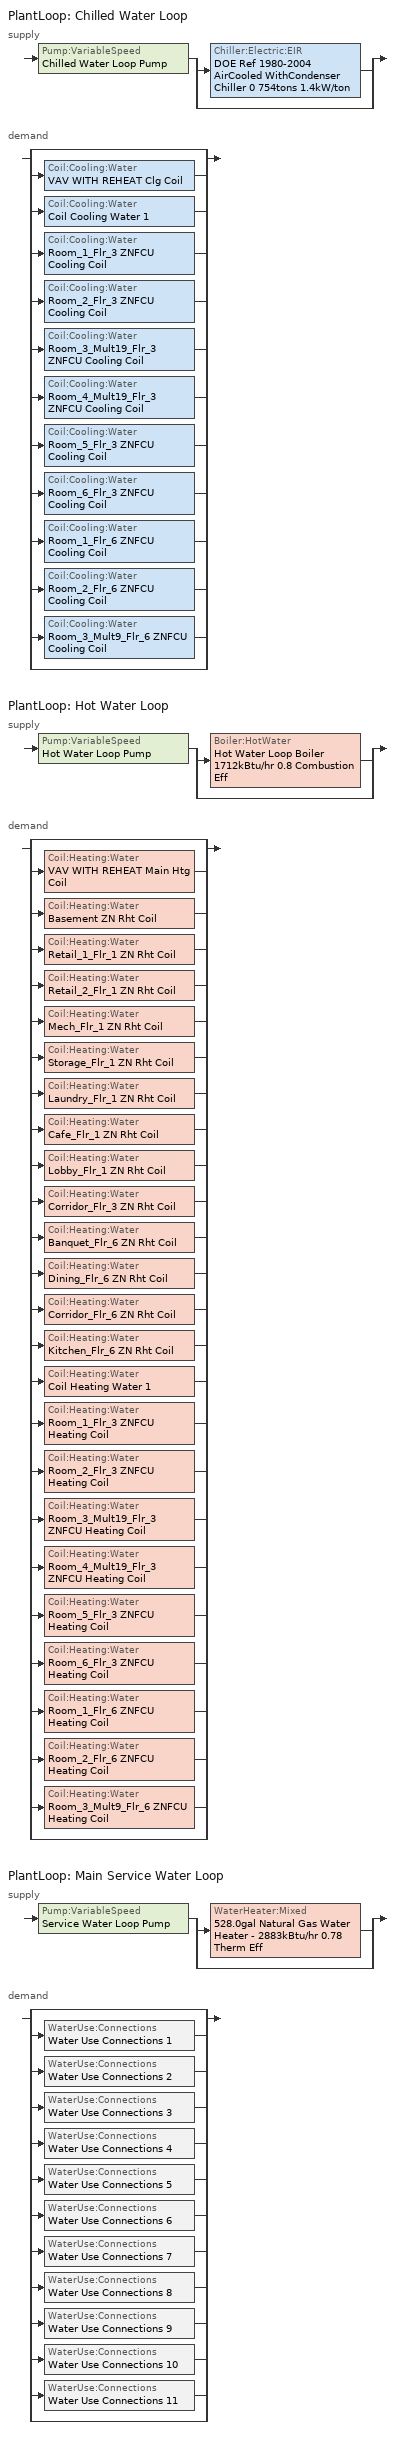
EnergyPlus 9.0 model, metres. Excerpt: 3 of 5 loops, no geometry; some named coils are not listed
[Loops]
PlantLoop 'Chilled Water Loop'
 supply: Pump:VariableSpeed 'Chilled Water Loop Pump' > split
  | Chiller:Electric:EIR 'DOE Ref 1980-2004 AirCooled WithCondenser  Chiller 0 754tons 1.4kW/ton'
  | bypass
 demand: split
  | bypass
  | Coil:Cooling:Water 'VAV WITH REHEAT Clg Coil'
  | Coil:Cooling:Water 'Coil Cooling Water 1'
  | Coil:Cooling:Water 'Room_1_Flr_3 ZNFCU Cooling Coil'
  | Coil:Cooling:Water 'Room_2_Flr_3 ZNFCU Cooling Coil'
  | Coil:Cooling:Water 'Room_3_Mult19_Flr_3 ZNFCU Cooling Coil'
  | Coil:Cooling:Water 'Room_4_Mult19_Flr_3 ZNFCU Cooling Coil'
  | Coil:Cooling:Water 'Room_5_Flr_3 ZNFCU Cooling Coil'
  | Coil:Cooling:Water 'Room_6_Flr_3 ZNFCU Cooling Coil'
  | Coil:Cooling:Water 'Room_1_Flr_6 ZNFCU Cooling Coil'
  | Coil:Cooling:Water 'Room_2_Flr_6 ZNFCU Cooling Coil'
  | Coil:Cooling:Water 'Room_3_Mult9_Flr_6 ZNFCU Cooling Coil'
  | bypass
PlantLoop 'Hot Water Loop'
 supply: Pump:VariableSpeed 'Hot Water Loop Pump' > split
  | Boiler:HotWater 'Hot Water Loop Boiler 1712kBtu/hr 0.8 Combustion Eff'
  | bypass
 demand: split
  | bypass
  | Coil:Heating:Water 'VAV WITH REHEAT Main Htg Coil'
  | Coil:Heating:Water 'Basement ZN Rht Coil'
  | Coil:Heating:Water 'Retail_1_Flr_1 ZN Rht Coil'
  | Coil:Heating:Water 'Retail_2_Flr_1 ZN Rht Coil'
  | Coil:Heating:Water 'Mech_Flr_1 ZN Rht Coil'
  | Coil:Heating:Water 'Storage_Flr_1 ZN Rht Coil'
  | Coil:Heating:Water 'Laundry_Flr_1 ZN Rht Coil'
  | Coil:Heating:Water 'Cafe_Flr_1 ZN Rht Coil'
  | Coil:Heating:Water 'Lobby_Flr_1 ZN Rht Coil'
  | Coil:Heating:Water 'Corridor_Flr_3 ZN Rht Coil'
  | Coil:Heating:Water 'Banquet_Flr_6 ZN Rht Coil'
  | Coil:Heating:Water 'Dining_Flr_6 ZN Rht Coil'
  | Coil:Heating:Water 'Corridor_Flr_6 ZN Rht Coil'
  | Coil:Heating:Water 'Kitchen_Flr_6 ZN Rht Coil'
  | Coil:Heating:Water 'Coil Heating Water 1'
  | Coil:Heating:Water 'Room_1_Flr_3 ZNFCU Heating Coil'
  | Coil:Heating:Water 'Room_2_Flr_3 ZNFCU Heating Coil'
  | Coil:Heating:Water 'Room_3_Mult19_Flr_3 ZNFCU Heating Coil'
  | Coil:Heating:Water 'Room_4_Mult19_Flr_3 ZNFCU Heating Coil'
  | Coil:Heating:Water 'Room_5_Flr_3 ZNFCU Heating Coil'
  | Coil:Heating:Water 'Room_6_Flr_3 ZNFCU Heating Coil'
  | Coil:Heating:Water 'Room_1_Flr_6 ZNFCU Heating Coil'
  | Coil:Heating:Water 'Room_2_Flr_6 ZNFCU Heating Coil'
  | Coil:Heating:Water 'Room_3_Mult9_Flr_6 ZNFCU Heating Coil'
  | bypass
PlantLoop 'Main Service Water Loop'
 supply: Pump:VariableSpeed 'Service Water Loop Pump' > split
  | WaterHeater:Mixed '528.0gal Natural Gas Water Heater - 2883kBtu/hr 0.78 Therm Eff'
  | bypass
 demand: split
  | bypass
  | WaterUse:Connections 'Water Use Connections 1'
  | WaterUse:Connections 'Water Use Connections 2'
  | WaterUse:Connections 'Water Use Connections 3'
  | WaterUse:Connections 'Water Use Connections 4'
  | WaterUse:Connections 'Water Use Connections 5'
  | WaterUse:Connections 'Water Use Connections 6'
  | WaterUse:Connections 'Water Use Connections 7'
  | WaterUse:Connections 'Water Use Connections 8'
  | WaterUse:Connections 'Water Use Connections 9'
  | WaterUse:Connections 'Water Use Connections 10'
  | WaterUse:Connections 'Water Use Connections 11'
  | bypass
[Coil:Heating:Water] Availability Schedule=Always On Discrete; U-Factor Times Area Value {W/K}=Autosize; Maximum Water Flow Rate {m3/s}=Autosize; Performance Input Method=UFactorTimesAreaAndDesignWaterFlowRate; Rated Capacity {W}=Autosize; Rated Ratio for Air and Water Convection=0.5
Name | Rated Inlet Water Temperature {C} | Rated Inlet Air Temperature {C} | Rated Outlet Water Temperature {C} | Rated Outlet Air Temperature {C}
Banquet_Flr_6 ZN Rht Coil; Basement ZN Rht Coil; Cafe_Flr_1 ZN Rht Coil; Corridor_Flr_3 ZN Rht Coil; Corridor_Flr_6 ZN Rht Coil; Dining_Flr_6 ZN Rht Coil; Kitchen_Flr_6 ZN Rht Coil; Laundry_Flr_1 ZN Rht Coil; Lobby_Flr_1 ZN Rht Coil; Mech_Flr_1 ZN Rht Coil; Retail_1_Flr_1 ZN Rht Coil; Retail_2_Flr_1 ZN Rht Coil; Storage_Flr_1 ZN Rht Coil | 82.2222 | 16.6667 | 71.1111 | 40
Room_1_Flr_3 ZNFCU Heating Coil; Room_1_Flr_6 ZNFCU Heating Coil; Room_2_Flr_3 ZNFCU Heating Coil; Room_2_Flr_6 ZNFCU Heating Coil; Room_3_Mult19_Flr_3 ZNFCU Heating Coil; Room_3_Mult9_Flr_6 ZNFCU Heating Coil; Room_4_Mult19_Flr_3 ZNFCU Heating Coil; Room_5_Flr_3 ZNFCU Heating Coil; Room_6_Flr_3 ZNFCU Heating Coil | 82.2 | 16.6 | 71.1 | 32.2
[Fan:OnOff] Availability Schedule=Always On Discrete; Fan Total Efficiency=0.1595; Pressure Rise {Pa}=270.9; Maximum Flow Rate {m3/s}=Autosize; Motor Efficiency=0.29; Motor In Airstream Fraction=1
Name | Fan Power Ratio Function of Speed Ratio Curve | Fan Efficiency Ratio Function of Speed Ratio Curve
Room_1_Flr_3 ZN Fan Coil fan | Fan On Off Power Curve | Fan On Off Efficiency Curve
Room_1_Flr_6 ZN Fan Coil fan | Fan On Off Power Curve 6 | Fan On Off Efficiency Curve 6
Room_2_Flr_3 ZN Fan Coil fan | Fan On Off Power Curve 1 | Fan On Off Efficiency Curve 1
Room_2_Flr_6 ZN Fan Coil fan | Fan On Off Power Curve 7 | Fan On Off Efficiency Curve 7
Room_3_Mult19_Flr_3 ZN Fan Coil fan | Fan On Off Power Curve 2 | Fan On Off Efficiency Curve 2
Room_3_Mult9_Flr_6 ZN Fan Coil fan | Fan On Off Power Curve 8 | Fan On Off Efficiency Curve 8
Room_4_Mult19_Flr_3 ZN Fan Coil fan | Fan On Off Power Curve 3 | Fan On Off Efficiency Curve 3
Room_5_Flr_3 ZN Fan Coil fan | Fan On Off Power Curve 4 | Fan On Off Efficiency Curve 4
Room_6_Flr_3 ZN Fan Coil fan | Fan On Off Power Curve 5 | Fan On Off Efficiency Curve 5
[Coil:Cooling:Water] Availability Schedule=Always On Discrete; Design Water Flow Rate {m3/s}=Autosize; Design Air Flow Rate {m3/s}=Autosize; Design Inlet Water Temperature {C}=Autosize; Design Inlet Air Temperature {C}=Autosize; Design Outlet Air Temperature {C}=Autosize; Design Inlet Air Humidity Ratio {kgWater/kgDryAir}=Autosize; Design Outlet Air Humidity Ratio {kgWater/kgDryAir}=Autosize; Type of Analysis=SimpleAnalysis; Heat Exchanger Configuration=CrossFlow
Room_1_Flr_3 ZNFCU Cooling Coil; Room_1_Flr_6 ZNFCU Cooling Coil; Room_2_Flr_3 ZNFCU Cooling Coil; Room_2_Flr_6 ZNFCU Cooling Coil; Room_3_Mult19_Flr_3 ZNFCU Cooling Coil; Room_3_Mult9_Flr_6 ZNFCU Cooling Coil; Room_4_Mult19_Flr_3 ZNFCU Cooling Coil; Room_5_Flr_3 ZNFCU Cooling Coil; Room_6_Flr_3 ZNFCU Cooling Coil
[ZoneHVAC:FourPipeFanCoil] Availability Schedule=Always On Discrete; Capacity Control Method=CyclingFan; Maximum Supply Air Flow Rate {m3/s}=Autosize; Maximum Outdoor Air Flow Rate {m3/s}=0; Maximum Cold Water Flow Rate {m3/s}=Autosize; Maximum Hot Water Flow Rate {m3/s}=Autosize; Minimum Supply Air Temperature in Cooling Mode {C}=Autosize; Maximum Supply Air Temperature in Heating Mode {C}=Autosize
Name | Supply Air Fan | Cooling Coil | Heating Coil
Room_1_Flr_3 ZNFCU | Room_1_Flr_3 ZN Fan Coil fan | Room_1_Flr_3 ZNFCU Cooling Coil | Room_1_Flr_3 ZNFCU Heating Coil
Room_1_Flr_6 ZNFCU | Room_1_Flr_6 ZN Fan Coil fan | Room_1_Flr_6 ZNFCU Cooling Coil | Room_1_Flr_6 ZNFCU Heating Coil
Room_2_Flr_3 ZNFCU | Room_2_Flr_3 ZN Fan Coil fan | Room_2_Flr_3 ZNFCU Cooling Coil | Room_2_Flr_3 ZNFCU Heating Coil
Room_2_Flr_6 ZNFCU | Room_2_Flr_6 ZN Fan Coil fan | Room_2_Flr_6 ZNFCU Cooling Coil | Room_2_Flr_6 ZNFCU Heating Coil
Room_3_Mult19_Flr_3 ZNFCU | Room_3_Mult19_Flr_3 ZN Fan Coil fan | Room_3_Mult19_Flr_3 ZNFCU Cooling Coil | Room_3_Mult19_Flr_3 ZNFCU Heating Coil
Room_3_Mult9_Flr_6 ZNFCU | Room_3_Mult9_Flr_6 ZN Fan Coil fan | Room_3_Mult9_Flr_6 ZNFCU Cooling Coil | Room_3_Mult9_Flr_6 ZNFCU Heating Coil
Room_4_Mult19_Flr_3 ZNFCU | Room_4_Mult19_Flr_3 ZN Fan Coil fan | Room_4_Mult19_Flr_3 ZNFCU Cooling Coil | Room_4_Mult19_Flr_3 ZNFCU Heating Coil
Room_5_Flr_3 ZNFCU | Room_5_Flr_3 ZN Fan Coil fan | Room_5_Flr_3 ZNFCU Cooling Coil | Room_5_Flr_3 ZNFCU Heating Coil
Room_6_Flr_3 ZNFCU | Room_6_Flr_3 ZN Fan Coil fan | Room_6_Flr_3 ZNFCU Cooling Coil | Room_6_Flr_3 ZNFCU Heating Coil
[SetpointManager:Scheduled] Control Variable=Temperature
Name | Schedule
Chilled water loop setpoint manager | Chilled Water Loop Temp - 44F
Hot water loop setpoint manager | Hot Water Loop Temp - 140F
Service hot water setpoint manager | Service Water Loop Temp - 140F
[PlantLoop] Fluid Type=Water; Maximum Loop Flow Rate {m3/s}=Autosize; Minimum Loop Flow Rate {m3/s}=0; Plant Loop Volume {m3}=Autocalculate; Load Distribution Scheme=Optimal; Plant Loop Demand Calculation Scheme=SingleSetpoint
Name | Plant Equipment Operation Scheme | Maximum Loop Temperature {C} | Minimum Loop Temperature {C}
Chilled Water Loop | Chilled Water Loop Operation Schemes | 98 | 1
Hot Water Loop | Hot Water Loop Operation Schemes | 100 | 10
Main Service Water Loop | Main Service Water Loop Operation Schemes | 60 | 10
[Sizing:Plant] Sizing Option=NonCoincident; Zone Timesteps in Averaging Window=1; Coincident Sizing Factor Mode=None
Name | Loop Type | Design Loop Exit Temperature {C} | Loop Design Temperature Difference {deltaC}
Chilled Water Loop | Cooling | 6.66667 | 5.61111
Hot Water Loop | Heating | 60 | 11.1111
Main Service Water Loop | Heating | 60 | 5
[Pump:VariableSpeed] Design Maximum Flow Rate {m3/s}=Autosize; Design Power Consumption {W}=Autosize; Fraction of Motor Inefficiencies to Fluid Stream=0; Coefficient 1 of the Part Load Performance Curve=0; Coefficient 2 of the Part Load Performance Curve=1; Coefficient 3 of the Part Load Performance Curve=0; Coefficient 4 of the Part Load Performance Curve=0; Design Minimum Flow Rate {m3/s}=0; Pump Control Type=Intermittent; Skin Loss Radiative Fraction=0.5; Design Power Sizing Method=PowerPerFlowPerPressure; Design Electric Power per Unit Flow Rate {W/(m3/s)}=348701.1; Design Shaft Power per Unit Flow Rate per Unit Head=1.28205; Design Minimum Flow Rate Fraction=0
Name | Design Pump Head {Pa} | Motor Efficiency
Chilled Water Loop Pump | 179344 | 0.93
Hot Water Loop Pump | 179344 | 0.875
Service Water Loop Pump | 179352 | 0.84
[Chiller:Electric:EIR]
DOE Ref 1980-2004 AirCooled WithCondenser  Chiller 0 754tons 1.4kW/ton: Reference Capacity {W}=Autosize; Reference COP {W/W}=2.49964; Reference Leaving Chilled Water Temperature {C}=6.66667; Reference Entering Condenser Fluid Temperature {C}=35; Reference Chilled Water Flow Rate {m3/s}=Autosize; Reference Condenser Fluid Flow Rate {m3/s}=Autosize; Cooling Capacity Function of Temperature Curve=ChlrAirRecipQRatio_fTchwsToadbSI; Electric Input to Cooling Output Ratio Function of Temperature Curve=ChlrAirRecipEIRRatio_fTchwsToadbSI; Electric Input to Cooling Output Ratio Function of Part Load Ratio Curve=ChlrAirRecipEIRRatio_fQRatio; Minimum Part Load Ratio=0.15; Maximum Part Load Ratio=1; Optimum Part Load Ratio=1; Minimum Unloading Ratio=0.25; Condenser Type=AirCooled; Condenser Fan Power Ratio {W/W}=0; Fraction of Compressor Electric Consumption Rejected by Condenser=1; Leaving Chilled Water Lower Temperature Limit {C}=2.22222; Chiller Flow Mode=ConstantFlow; Sizing Factor=1
[PlantEquipmentOperationSchemes] Control Scheme Schedule Name 1=Always On Discrete
Name | Control Scheme Object Type 1 | Control Scheme Name 1
Chilled Water Loop Operation Schemes | PlantEquipmentOperation:CoolingLoad | Chilled Water Loop Cooling Operation Scheme
Hot Water Loop Operation Schemes | PlantEquipmentOperation:HeatingLoad | Hot Water Loop Heating Operation Scheme
Main Service Water Loop Operation Schemes | PlantEquipmentOperation:HeatingLoad | Main Service Water Loop Heating Operation Scheme
[PlantEquipmentOperation:CoolingLoad]
Chilled Water Loop Cooling Operation Scheme: Load Range Lower Limit 1 {W}=0; Load Range Upper Limit 1 {W}=1000000000; Range Equipment List Name 1=Chilled Water Loop Cooling Equipment List
[PlantEquipmentList]
Chilled Water Loop Cooling Equipment List: Chiller:Electric:EIR, DOE Ref 1980-2004 AirCooled WithCondenser  Chiller 0 754tons 1.4kW/ton
Hot Water Loop Heating Equipment List: Boiler:HotWater, Hot Water Loop Boiler 1712kBtu/hr 0.8 Combustion Eff
Main Service Water Loop Heating Equipment List: WaterHeater:Mixed, 528.0gal Natural Gas Water Heater - 2883kBtu/hr 0.78 Therm Eff
[Boiler:HotWater]
Hot Water Loop Boiler 1712kBtu/hr 0.8 Combustion Eff: Fuel Type=NaturalGas; Nominal Capacity {W}=Autosize; Nominal Thermal Efficiency=0.793; Efficiency Curve Temperature Evaluation Variable=LeavingBoiler; Normalized Boiler Efficiency Curve=Boiler Constant Efficiency Curve; Design Water Flow Rate {m3/s}=Autosize; Minimum Part Load Ratio=0; Maximum Part Load Ratio=1.2; Optimum Part Load Ratio=1; Water Outlet Upper Temperature Limit {C}=95; Boiler Flow Mode=LeavingSetpointModulated; Parasitic Electric Load {W}=0; Sizing Factor=1.2
[PlantEquipmentOperation:HeatingLoad] Load Range Lower Limit 1 {W}=0; Load Range Upper Limit 1 {W}=1000000000
Name | Range Equipment List Name 1
Hot Water Loop Heating Operation Scheme | Hot Water Loop Heating Equipment List
Main Service Water Loop Heating Operation Scheme | Main Service Water Loop Heating Equipment List
[WaterHeater:Mixed]
528.0gal Natural Gas Water Heater - 2883kBtu/hr 0.78 Therm Eff: Tank Volume {m3}=1.9987; Setpoint Temperature Schedule=Service Water Loop Temp - 140F; Deadband Temperature Difference {deltaC}=2; Maximum Temperature Limit {C}=82.2222; Heater Control Type=Cycle; Heater Maximum Capacity {W}=844924; Heater Ignition Minimum Flow Rate {m3/s}=0; Heater Ignition Delay {s}=0; Heater Fuel Type=NaturalGas; Heater Thermal Efficiency=0.819219; Off Cycle Parasitic Fuel Consumption Rate {W}=2301; Off Cycle Parasitic Fuel Type=NaturalGas; Off Cycle Parasitic Heat Fraction to Tank=0.8; On Cycle Parasitic Fuel Consumption Rate {W}=2301; On Cycle Parasitic Fuel Type=NaturalGas; On Cycle Parasitic Heat Fraction to Tank=0; Ambient Temperature Indicator=Schedule; Ambient Temperature Schedule=Water Heater Ambient Temp Schedule - 70F; Off Cycle Loss Coefficient to Ambient Temperature {W/K}=5.99799; Off Cycle Loss Fraction to Zone=1; On Cycle Loss Coefficient to Ambient Temperature {W/K}=5.99799; On Cycle Loss Fraction to Zone=1; Use Side Effectiveness=1; Source Side Effectiveness=1; Use Side Design Flow Rate {m3/s}=Autosize; Source Side Design Flow Rate {m3/s}=Autosize; Indirect Water Heating Recovery Time {hr}=1.5; Source Side Flow Control Mode=IndirectHeatPrimarySetpoint
[WaterUse:Connections]
Name | Water Use Equipment Name 1
Water Use Connections 1 | Room_1_flr_3 Service Water Use 0.08gal/min
Water Use Connections 2 | Room_2_flr_3 Service Water Use 0.08gal/min
Water Use Connections 3 | Room_5_flr_3 Service Water Use 0.08gal/min
Water Use Connections 4 | Room_6_flr_3 Service Water Use 0.08gal/min
Water Use Connections 5 | Room_3_mult19_flr_3 Service Water Use 30.07gal/min
Water Use Connections 6 | Room_4_mult19_flr_3 Service Water Use 30.08gal/min
Water Use Connections 7 | Room_1_flr_6 Service Water Use 0.02gal/min
Water Use Connections 8 | Room_2_flr_6 Service Water Use 0.02gal/min
Water Use Connections 9 | Room_3_mult9_flr_6 Service Water Use 1.69gal/min
Water Use Connections 10 | Kitchen_flr_6 Service Water Use 2.22gal/min
Water Use Connections 11 | Laundry_flr_1 Service Water Use 2.61gal/min
[WaterUse:Equipment]
Name | Peak Flow Rate {m3/s} | Flow Rate Fraction Schedule | Target Temperature Schedule | Sensible Fraction Schedule | Latent Fraction Schedule
Room_1_flr_3 Service Water Use 0.08gal/min | 5.25789e-06 | HotelLarge GuestRoom_SWH_Sch | Schedule Ruleset 5 | Schedule Ruleset 3 | Schedule Ruleset 4
Room_2_flr_3 Service Water Use 0.08gal/min | 5.25727e-06 | HotelLarge GuestRoom_SWH_Sch | Schedule Ruleset 8 | Schedule Ruleset 6 | Schedule Ruleset 7
Room_5_flr_3 Service Water Use 0.08gal/min | 5.25789e-06 | HotelLarge GuestRoom_SWH_Sch | Schedule Ruleset 11 | Schedule Ruleset 9 | Schedule Ruleset 10
Room_6_flr_3 Service Water Use 0.08gal/min | 5.25727e-06 | HotelLarge GuestRoom_SWH_Sch | Schedule Ruleset 14 | Schedule Ruleset 12 | Schedule Ruleset 13
Room_3_mult19_flr_3 Service Water Use 30.07gal/min | 0.00189721 | HotelLarge GuestRoom_SWH_Sch | Schedule Ruleset 17 | Schedule Ruleset 15 | Schedule Ruleset 16
Room_4_mult19_flr_3 Service Water Use 30.08gal/min | 0.00189772 | HotelLarge GuestRoom_SWH_Sch | Schedule Ruleset 20 | Schedule Ruleset 18 | Schedule Ruleset 19
Room_1_flr_6 Service Water Use 0.02gal/min | 1.31447e-06 | HotelLarge GuestRoom_SWH_Sch | Schedule Ruleset 23 | Schedule Ruleset 21 | Schedule Ruleset 22
Room_2_flr_6 Service Water Use 0.02gal/min | 1.31432e-06 | HotelLarge GuestRoom_SWH_Sch | Schedule Ruleset 26 | Schedule Ruleset 24 | Schedule Ruleset 25
Room_3_mult9_flr_6 Service Water Use 1.69gal/min | 0.000106454 | HotelLarge GuestRoom_SWH_Sch | Schedule Ruleset 29 | Schedule Ruleset 27 | Schedule Ruleset 28
Kitchen_flr_6 Service Water Use 2.22gal/min | 0.000139845 | HotelLarge BLDG_SWH_SCH | Schedule Ruleset 32 | Schedule Ruleset 30 | Schedule Ruleset 31
Laundry_flr_1 Service Water Use 2.61gal/min | 0.000164667 | HotelLarge LaundryRoom_SWH_Sch_Pre2004 | Schedule Ruleset 35 | Schedule Ruleset 33 | Schedule Ruleset 34
[Schedule:Day:Interval]
Chilled Water Loop Temp - 44F Default: No, 24:00, 6.66667
Hot Water Loop Temp - 140F Default; Schedule Day 97; Service Water Loop Temp - 140F Default: No, 24:00, 60
HotelLarge BLDG_SWH_SCH Default: No, 01:00, 0.25, 05:00, 0.2, 06:00, 0.3, 09:00, 0.5, 10:00, 0.55, 12:00, 0.5, 14:00, 0.4, 17:00, 0.3, 18:00, 0.4, 20:00, 0.5, 21:00, 0.4, 22:00, 0.5, 23:00, 0.4, 24:00, 0.2
HotelLarge BLDG_SWH_SCH SmrDsn|Wkdy Day; HotelLarge BLDG_SWH_SCH Summer Design Day: No, 01:00, 0.2, 04:00, 0.15, 05:00, 0.2, 06:00, 0.25, 07:00, 0.5, 08:00, 0.6, 09:00, 0.55, 10:00, 0.45, 11:00, 0.4, 12:00, 0.45, 13:00, 0.4, 14:00, 0.35, 17:00, 0.3, 18:00, 0.4, 19:00, 0.55, 20:00, 0.6, 21:00, 0.5, 22:00, 0.55, 23:00, 0.45, 24:00, 0.25
HotelLarge BLDG_SWH_SCH Winter Design Day; HotelLarge BLDG_SWH_SCH WntrDsn|Sat Day: No, 01:00, 0.2, 04:00, 0.15, 05:00, 0.2, 06:00, 0.25, 07:00, 0.4, 10:00, 0.5, 11:00, 0.45, 13:00, 0.5, 14:00, 0.45, 16:00, 0.4, 17:00, 0.35, 18:00, 0.4, 20:00, 0.55, 21:00, 0.5, 22:00, 0.55, 23:00, 0.4, 24:00, 0.3
HotelLarge GuestRoom_SWH_Sch Default; HotelLarge GuestRoom_SWH_Sch Summer Design Day; HotelLarge GuestRoom_SWH_Sch Winter Design Day: No, 01:00, 0.2, 04:00, 0.15, 05:00, 0.2, 06:00, 0.25, 07:00, 0.35, 08:00, 0.6, 09:00, 0.8, 10:00, 0.55, 11:00, 0.4, 12:00, 0.3, 17:00, 0.2, 18:00, 0.25, 19:00, 0.3, 22:00, 0.4, 23:00, 0.6, 24:00, 0.35
HotelLarge GuestRoom_SWH_Sch Wkdy Day: No, 01:00, 0.2, 04:00, 0.15, 05:00, 0.2, 06:00, 0.35, 07:00, 0.6, 08:00, 0.8, 09:00, 0.55, 10:00, 0.4, 11:00, 0.3, 17:00, 0.2, 18:00, 0.3, 19:00, 0.55, 21:00, 0.4, 22:00, 0.6, 23:00, 0.45, 24:00, 0.25
HotelLarge LaundryRoom_SWH_Sch_Pre2004 Default; HotelLarge LaundryRoom_SWH_Sch_Pre2004 Summer Design Day; HotelLarge LaundryRoom_SWH_Sch_Pre2004 Winter Design Day: No, 08:00, 0, 16:00, 1, 24:00, 0
Schedule Day 61; Schedule Day 66; Schedule Day 69; Schedule Day 72; Schedule Day 75; Schedule Day 78; Schedule Day 81; Schedule Day 84; Schedule Day 87; Schedule Day 90; Schedule Day 95: No, 24:00, 0.2
Schedule Day 62; Schedule Day 67; Schedule Day 70; Schedule Day 73; Schedule Day 76; Schedule Day 79; Schedule Day 82; Schedule Day 85; Schedule Day 88; Schedule Day 91; Schedule Day 96: No, 24:00, 0.05
Schedule Day 63; Schedule Day 68; Schedule Day 71; Schedule Day 74; Schedule Day 77; Schedule Day 80; Schedule Day 83; Schedule Day 86; Schedule Day 89: No, 24:00, 43.3
Schedule Day 92: No, 24:00, 49
Water Heater Ambient Temp Schedule - 70F Default: No, 24:00, 21.1111
[Schedule:Week:Daily]
Chilled Water Loop Temp - 44F Week Rule - Jan1-Dec31: Chilled Water Loop Temp - 44F Default, Chilled Water Loop Temp - 44F Default, Chilled Water Loop Temp - 44F Default, Chilled Water Loop Temp - 44F Default, Chilled Water Loop Temp - 44F Default, Chilled Water Loop Temp - 44F Default, Chilled Water Loop Temp - 44F Default, Chilled Water Loop Temp - 44F Default, Chilled Water Loop Temp - 44F Default, Chilled Water Loop Temp - 44F Default, Chilled Water Loop Temp - 44F Default, Chilled Water Loop Temp - 44F Default
Hot Water Loop Temp - 140F Week Rule - Jan1-Dec31: Hot Water Loop Temp - 140F Default, Hot Water Loop Temp - 140F Default, Hot Water Loop Temp - 140F Default, Hot Water Loop Temp - 140F Default, Hot Water Loop Temp - 140F Default, Hot Water Loop Temp - 140F Default, Hot Water Loop Temp - 140F Default, Hot Water Loop Temp - 140F Default, Hot Water Loop Temp - 140F Default, Hot Water Loop Temp - 140F Default, Hot Water Loop Temp - 140F Default, Hot Water Loop Temp - 140F Default
HotelLarge BLDG_SWH_SCH Week Rule - Jan1-Dec31: HotelLarge BLDG_SWH_SCH Default, HotelLarge BLDG_SWH_SCH SmrDsn|Wkdy Day, HotelLarge BLDG_SWH_SCH SmrDsn|Wkdy Day, HotelLarge BLDG_SWH_SCH SmrDsn|Wkdy Day, HotelLarge BLDG_SWH_SCH SmrDsn|Wkdy Day, HotelLarge BLDG_SWH_SCH SmrDsn|Wkdy Day, HotelLarge BLDG_SWH_SCH WntrDsn|Sat Day, HotelLarge BLDG_SWH_SCH Default, HotelLarge BLDG_SWH_SCH Summer Design Day, HotelLarge BLDG_SWH_SCH Winter Design Day, HotelLarge BLDG_SWH_SCH Default, HotelLarge BLDG_SWH_SCH Default
HotelLarge GuestRoom_SWH_Sch Week Rule - Jan1-Dec31: HotelLarge GuestRoom_SWH_Sch Default, HotelLarge GuestRoom_SWH_Sch Wkdy Day, HotelLarge GuestRoom_SWH_Sch Wkdy Day, HotelLarge GuestRoom_SWH_Sch Wkdy Day, HotelLarge GuestRoom_SWH_Sch Wkdy Day, HotelLarge GuestRoom_SWH_Sch Wkdy Day, HotelLarge GuestRoom_SWH_Sch Default, HotelLarge GuestRoom_SWH_Sch Default, HotelLarge GuestRoom_SWH_Sch Summer Design Day, HotelLarge GuestRoom_SWH_Sch Winter Design Day, HotelLarge GuestRoom_SWH_Sch Default, HotelLarge GuestRoom_SWH_Sch Default
HotelLarge LaundryRoom_SWH_Sch_Pre2004 Week Rule - Jan1-Dec31: HotelLarge LaundryRoom_SWH_Sch_Pre2004 Default, HotelLarge LaundryRoom_SWH_Sch_Pre2004 Default, HotelLarge LaundryRoom_SWH_Sch_Pre2004 Default, HotelLarge LaundryRoom_SWH_Sch_Pre2004 Default, HotelLarge LaundryRoom_SWH_Sch_Pre2004 Default, HotelLarge LaundryRoom_SWH_Sch_Pre2004 Default, HotelLarge LaundryRoom_SWH_Sch_Pre2004 Default, HotelLarge LaundryRoom_SWH_Sch_Pre2004 Default, HotelLarge LaundryRoom_SWH_Sch_Pre2004 Summer Design Day, HotelLarge LaundryRoom_SWH_Sch_Pre2004 Winter Design Day, HotelLarge LaundryRoom_SWH_Sch_Pre2004 Default, HotelLarge LaundryRoom_SWH_Sch_Pre2004 Default
Schedule Ruleset 10 Week Rule - Jan1-Dec31: Schedule Day 70, Schedule Day 70, Schedule Day 70, Schedule Day 70, Schedule Day 70, Schedule Day 70, Schedule Day 70, Schedule Day 70, Schedule Day 70, Schedule Day 70, Schedule Day 70, Schedule Day 70
Schedule Ruleset 11 Week Rule - Jan1-Dec31: Schedule Day 71, Schedule Day 71, Schedule Day 71, Schedule Day 71, Schedule Day 71, Schedule Day 71, Schedule Day 71, Schedule Day 71, Schedule Day 71, Schedule Day 71, Schedule Day 71, Schedule Day 71
Schedule Ruleset 12 Week Rule - Jan1-Dec31: Schedule Day 72, Schedule Day 72, Schedule Day 72, Schedule Day 72, Schedule Day 72, Schedule Day 72, Schedule Day 72, Schedule Day 72, Schedule Day 72, Schedule Day 72, Schedule Day 72, Schedule Day 72
Schedule Ruleset 13 Week Rule - Jan1-Dec31: Schedule Day 73, Schedule Day 73, Schedule Day 73, Schedule Day 73, Schedule Day 73, Schedule Day 73, Schedule Day 73, Schedule Day 73, Schedule Day 73, Schedule Day 73, Schedule Day 73, Schedule Day 73
Schedule Ruleset 14 Week Rule - Jan1-Dec31: Schedule Day 74, Schedule Day 74, Schedule Day 74, Schedule Day 74, Schedule Day 74, Schedule Day 74, Schedule Day 74, Schedule Day 74, Schedule Day 74, Schedule Day 74, Schedule Day 74, Schedule Day 74
Schedule Ruleset 15 Week Rule - Jan1-Dec31: Schedule Day 75, Schedule Day 75, Schedule Day 75, Schedule Day 75, Schedule Day 75, Schedule Day 75, Schedule Day 75, Schedule Day 75, Schedule Day 75, Schedule Day 75, Schedule Day 75, Schedule Day 75
Schedule Ruleset 16 Week Rule - Jan1-Dec31: Schedule Day 76, Schedule Day 76, Schedule Day 76, Schedule Day 76, Schedule Day 76, Schedule Day 76, Schedule Day 76, Schedule Day 76, Schedule Day 76, Schedule Day 76, Schedule Day 76, Schedule Day 76
Schedule Ruleset 17 Week Rule - Jan1-Dec31: Schedule Day 77, Schedule Day 77, Schedule Day 77, Schedule Day 77, Schedule Day 77, Schedule Day 77, Schedule Day 77, Schedule Day 77, Schedule Day 77, Schedule Day 77, Schedule Day 77, Schedule Day 77
Schedule Ruleset 18 Week Rule - Jan1-Dec31: Schedule Day 78, Schedule Day 78, Schedule Day 78, Schedule Day 78, Schedule Day 78, Schedule Day 78, Schedule Day 78, Schedule Day 78, Schedule Day 78, Schedule Day 78, Schedule Day 78, Schedule Day 78
Schedule Ruleset 19 Week Rule - Jan1-Dec31: Schedule Day 79, Schedule Day 79, Schedule Day 79, Schedule Day 79, Schedule Day 79, Schedule Day 79, Schedule Day 79, Schedule Day 79, Schedule Day 79, Schedule Day 79, Schedule Day 79, Schedule Day 79
Schedule Ruleset 20 Week Rule - Jan1-Dec31: Schedule Day 80, Schedule Day 80, Schedule Day 80, Schedule Day 80, Schedule Day 80, Schedule Day 80, Schedule Day 80, Schedule Day 80, Schedule Day 80, Schedule Day 80, Schedule Day 80, Schedule Day 80
Schedule Ruleset 21 Week Rule - Jan1-Dec31: Schedule Day 81, Schedule Day 81, Schedule Day 81, Schedule Day 81, Schedule Day 81, Schedule Day 81, Schedule Day 81, Schedule Day 81, Schedule Day 81, Schedule Day 81, Schedule Day 81, Schedule Day 81
Schedule Ruleset 22 Week Rule - Jan1-Dec31: Schedule Day 82, Schedule Day 82, Schedule Day 82, Schedule Day 82, Schedule Day 82, Schedule Day 82, Schedule Day 82, Schedule Day 82, Schedule Day 82, Schedule Day 82, Schedule Day 82, Schedule Day 82
Schedule Ruleset 23 Week Rule - Jan1-Dec31: Schedule Day 83, Schedule Day 83, Schedule Day 83, Schedule Day 83, Schedule Day 83, Schedule Day 83, Schedule Day 83, Schedule Day 83, Schedule Day 83, Schedule Day 83, Schedule Day 83, Schedule Day 83
Schedule Ruleset 24 Week Rule - Jan1-Dec31: Schedule Day 84, Schedule Day 84, Schedule Day 84, Schedule Day 84, Schedule Day 84, Schedule Day 84, Schedule Day 84, Schedule Day 84, Schedule Day 84, Schedule Day 84, Schedule Day 84, Schedule Day 84
Schedule Ruleset 25 Week Rule - Jan1-Dec31: Schedule Day 85, Schedule Day 85, Schedule Day 85, Schedule Day 85, Schedule Day 85, Schedule Day 85, Schedule Day 85, Schedule Day 85, Schedule Day 85, Schedule Day 85, Schedule Day 85, Schedule Day 85
Schedule Ruleset 26 Week Rule - Jan1-Dec31: Schedule Day 86, Schedule Day 86, Schedule Day 86, Schedule Day 86, Schedule Day 86, Schedule Day 86, Schedule Day 86, Schedule Day 86, Schedule Day 86, Schedule Day 86, Schedule Day 86, Schedule Day 86
Schedule Ruleset 27 Week Rule - Jan1-Dec31: Schedule Day 87, Schedule Day 87, Schedule Day 87, Schedule Day 87, Schedule Day 87, Schedule Day 87, Schedule Day 87, Schedule Day 87, Schedule Day 87, Schedule Day 87, Schedule Day 87, Schedule Day 87
Schedule Ruleset 28 Week Rule - Jan1-Dec31: Schedule Day 88, Schedule Day 88, Schedule Day 88, Schedule Day 88, Schedule Day 88, Schedule Day 88, Schedule Day 88, Schedule Day 88, Schedule Day 88, Schedule Day 88, Schedule Day 88, Schedule Day 88
Schedule Ruleset 29 Week Rule - Jan1-Dec31: Schedule Day 89, Schedule Day 89, Schedule Day 89, Schedule Day 89, Schedule Day 89, Schedule Day 89, Schedule Day 89, Schedule Day 89, Schedule Day 89, Schedule Day 89, Schedule Day 89, Schedule Day 89
Schedule Ruleset 3 Week Rule - Jan1-Dec31: Schedule Day 61, Schedule Day 61, Schedule Day 61, Schedule Day 61, Schedule Day 61, Schedule Day 61, Schedule Day 61, Schedule Day 61, Schedule Day 61, Schedule Day 61, Schedule Day 61, Schedule Day 61
Schedule Ruleset 30 Week Rule - Jan1-Dec31: Schedule Day 90, Schedule Day 90, Schedule Day 90, Schedule Day 90, Schedule Day 90, Schedule Day 90, Schedule Day 90, Schedule Day 90, Schedule Day 90, Schedule Day 90, Schedule Day 90, Schedule Day 90
Schedule Ruleset 31 Week Rule - Jan1-Dec31: Schedule Day 91, Schedule Day 91, Schedule Day 91, Schedule Day 91, Schedule Day 91, Schedule Day 91, Schedule Day 91, Schedule Day 91, Schedule Day 91, Schedule Day 91, Schedule Day 91, Schedule Day 91
Schedule Ruleset 32 Week Rule - Jan1-Dec31: Schedule Day 92, Schedule Day 92, Schedule Day 92, Schedule Day 92, Schedule Day 92, Schedule Day 92, Schedule Day 92, Schedule Day 92, Schedule Day 92, Schedule Day 92, Schedule Day 92, Schedule Day 92
Schedule Ruleset 33 Week Rule - Jan1-Dec31: Schedule Day 95, Schedule Day 95, Schedule Day 95, Schedule Day 95, Schedule Day 95, Schedule Day 95, Schedule Day 95, Schedule Day 95, Schedule Day 95, Schedule Day 95, Schedule Day 95, Schedule Day 95
Schedule Ruleset 34 Week Rule - Jan1-Dec31: Schedule Day 96, Schedule Day 96, Schedule Day 96, Schedule Day 96, Schedule Day 96, Schedule Day 96, Schedule Day 96, Schedule Day 96, Schedule Day 96, Schedule Day 96, Schedule Day 96, Schedule Day 96
Schedule Ruleset 35 Week Rule - Jan1-Dec31: Schedule Day 97, Schedule Day 97, Schedule Day 97, Schedule Day 97, Schedule Day 97, Schedule Day 97, Schedule Day 97, Schedule Day 97, Schedule Day 97, Schedule Day 97, Schedule Day 97, Schedule Day 97
Schedule Ruleset 4 Week Rule - Jan1-Dec31: Schedule Day 62, Schedule Day 62, Schedule Day 62, Schedule Day 62, Schedule Day 62, Schedule Day 62, Schedule Day 62, Schedule Day 62, Schedule Day 62, Schedule Day 62, Schedule Day 62, Schedule Day 62
Schedule Ruleset 5 Week Rule - Jan1-Dec31: Schedule Day 63, Schedule Day 63, Schedule Day 63, Schedule Day 63, Schedule Day 63, Schedule Day 63, Schedule Day 63, Schedule Day 63, Schedule Day 63, Schedule Day 63, Schedule Day 63, Schedule Day 63
Schedule Ruleset 6 Week Rule - Jan1-Dec31: Schedule Day 66, Schedule Day 66, Schedule Day 66, Schedule Day 66, Schedule Day 66, Schedule Day 66, Schedule Day 66, Schedule Day 66, Schedule Day 66, Schedule Day 66, Schedule Day 66, Schedule Day 66
Schedule Ruleset 7 Week Rule - Jan1-Dec31: Schedule Day 67, Schedule Day 67, Schedule Day 67, Schedule Day 67, Schedule Day 67, Schedule Day 67, Schedule Day 67, Schedule Day 67, Schedule Day 67, Schedule Day 67, Schedule Day 67, Schedule Day 67
Schedule Ruleset 8 Week Rule - Jan1-Dec31: Schedule Day 68, Schedule Day 68, Schedule Day 68, Schedule Day 68, Schedule Day 68, Schedule Day 68, Schedule Day 68, Schedule Day 68, Schedule Day 68, Schedule Day 68, Schedule Day 68, Schedule Day 68
Schedule Ruleset 9 Week Rule - Jan1-Dec31: Schedule Day 69, Schedule Day 69, Schedule Day 69, Schedule Day 69, Schedule Day 69, Schedule Day 69, Schedule Day 69, Schedule Day 69, Schedule Day 69, Schedule Day 69, Schedule Day 69, Schedule Day 69
Service Water Loop Temp - 140F Week Rule - Jan1-Dec31: Service Water Loop Temp - 140F Default, Service Water Loop Temp - 140F Default, Service Water Loop Temp - 140F Default, Service Water Loop Temp - 140F Default, Service Water Loop Temp - 140F Default, Service Water Loop Temp - 140F Default, Service Water Loop Temp - 140F Default, Service Water Loop Temp - 140F Default, Service Water Loop Temp - 140F Default, Service Water Loop Temp - 140F Default, Service Water Loop Temp - 140F Default, Service Water Loop Temp - 140F Default
Water Heater Ambient Temp Schedule - 70F Week Rule - Jan1-Dec31: Water Heater Ambient Temp Schedule - 70F Default, Water Heater Ambient Temp Schedule - 70F Default, Water Heater Ambient Temp Schedule - 70F Default, Water Heater Ambient Temp Schedule - 70F Default, Water Heater Ambient Temp Schedule - 70F Default, Water Heater Ambient Temp Schedule - 70F Default, Water Heater Ambient Temp Schedule - 70F Default, Water Heater Ambient Temp Schedule - 70F Default, Water Heater Ambient Temp Schedule - 70F Default, Water Heater Ambient Temp Schedule - 70F Default, Water Heater Ambient Temp Schedule - 70F Default, Water Heater Ambient Temp Schedule - 70F Default
[Schedule:Year]
Chilled Water Loop Temp - 44F: Chilled Water Loop Temp - 44F Week Rule - Jan1-Dec31, 1, 1, 12, 31
Hot Water Loop Temp - 140F: Hot Water Loop Temp - 140F Week Rule - Jan1-Dec31, 1, 1, 12, 31
HotelLarge BLDG_SWH_SCH: HotelLarge BLDG_SWH_SCH Week Rule - Jan1-Dec31, 1, 1, 12, 31
HotelLarge GuestRoom_SWH_Sch: HotelLarge GuestRoom_SWH_Sch Week Rule - Jan1-Dec31, 1, 1, 12, 31
HotelLarge LaundryRoom_SWH_Sch_Pre2004: HotelLarge LaundryRoom_SWH_Sch_Pre2004 Week Rule - Jan1-Dec31, 1, 1, 12, 31
Schedule Ruleset 10: Schedule Ruleset 10 Week Rule - Jan1-Dec31, 1, 1, 12, 31
Schedule Ruleset 11: Schedule Ruleset 11 Week Rule - Jan1-Dec31, 1, 1, 12, 31
Schedule Ruleset 12: Schedule Ruleset 12 Week Rule - Jan1-Dec31, 1, 1, 12, 31
Schedule Ruleset 13: Schedule Ruleset 13 Week Rule - Jan1-Dec31, 1, 1, 12, 31
Schedule Ruleset 14: Schedule Ruleset 14 Week Rule - Jan1-Dec31, 1, 1, 12, 31
Schedule Ruleset 15: Schedule Ruleset 15 Week Rule - Jan1-Dec31, 1, 1, 12, 31
Schedule Ruleset 16: Schedule Ruleset 16 Week Rule - Jan1-Dec31, 1, 1, 12, 31
Schedule Ruleset 17: Schedule Ruleset 17 Week Rule - Jan1-Dec31, 1, 1, 12, 31
Schedule Ruleset 18: Schedule Ruleset 18 Week Rule - Jan1-Dec31, 1, 1, 12, 31
Schedule Ruleset 19: Schedule Ruleset 19 Week Rule - Jan1-Dec31, 1, 1, 12, 31
Schedule Ruleset 20: Schedule Ruleset 20 Week Rule - Jan1-Dec31, 1, 1, 12, 31
Schedule Ruleset 21: Schedule Ruleset 21 Week Rule - Jan1-Dec31, 1, 1, 12, 31
Schedule Ruleset 22: Schedule Ruleset 22 Week Rule - Jan1-Dec31, 1, 1, 12, 31
Schedule Ruleset 23: Schedule Ruleset 23 Week Rule - Jan1-Dec31, 1, 1, 12, 31
Schedule Ruleset 24: Schedule Ruleset 24 Week Rule - Jan1-Dec31, 1, 1, 12, 31
Schedule Ruleset 25: Schedule Ruleset 25 Week Rule - Jan1-Dec31, 1, 1, 12, 31
Schedule Ruleset 26: Schedule Ruleset 26 Week Rule - Jan1-Dec31, 1, 1, 12, 31
Schedule Ruleset 27: Schedule Ruleset 27 Week Rule - Jan1-Dec31, 1, 1, 12, 31
Schedule Ruleset 28: Schedule Ruleset 28 Week Rule - Jan1-Dec31, 1, 1, 12, 31
Schedule Ruleset 29: Schedule Ruleset 29 Week Rule - Jan1-Dec31, 1, 1, 12, 31
Schedule Ruleset 3: Schedule Ruleset 3 Week Rule - Jan1-Dec31, 1, 1, 12, 31
Schedule Ruleset 30: Schedule Ruleset 30 Week Rule - Jan1-Dec31, 1, 1, 12, 31
Schedule Ruleset 31: Schedule Ruleset 31 Week Rule - Jan1-Dec31, 1, 1, 12, 31
Schedule Ruleset 32: Schedule Ruleset 32 Week Rule - Jan1-Dec31, 1, 1, 12, 31
Schedule Ruleset 33: Schedule Ruleset 33 Week Rule - Jan1-Dec31, 1, 1, 12, 31
Schedule Ruleset 34: Schedule Ruleset 34 Week Rule - Jan1-Dec31, 1, 1, 12, 31
Schedule Ruleset 35: Schedule Ruleset 35 Week Rule - Jan1-Dec31, 1, 1, 12, 31
Schedule Ruleset 4: Schedule Ruleset 4 Week Rule - Jan1-Dec31, 1, 1, 12, 31
Schedule Ruleset 5: Schedule Ruleset 5 Week Rule - Jan1-Dec31, 1, 1, 12, 31
Schedule Ruleset 6: Schedule Ruleset 6 Week Rule - Jan1-Dec31, 1, 1, 12, 31
Schedule Ruleset 7: Schedule Ruleset 7 Week Rule - Jan1-Dec31, 1, 1, 12, 31
Schedule Ruleset 8: Schedule Ruleset 8 Week Rule - Jan1-Dec31, 1, 1, 12, 31
Schedule Ruleset 9: Schedule Ruleset 9 Week Rule - Jan1-Dec31, 1, 1, 12, 31
Service Water Loop Temp - 140F: Service Water Loop Temp - 140F Week Rule - Jan1-Dec31, 1, 1, 12, 31
Water Heater Ambient Temp Schedule - 70F: Water Heater Ambient Temp Schedule - 70F Week Rule - Jan1-Dec31, 1, 1, 12, 31
[Schedule:Constant]
Always On Discrete: Hourly Value=1
[Curve:Exponent] Coefficient1 Constant=1; Coefficient2 Constant=0; Coefficient3 Constant=0; Minimum Value of x {BasedOnField A2}=0; Maximum Value of x {BasedOnField A2}=1
Fan On Off Power Curve; Fan On Off Power Curve 6; Fan On Off Power Curve 1; Fan On Off Power Curve 7; Fan On Off Power Curve 2; Fan On Off Power Curve 8; Fan On Off Power Curve 3; Fan On Off Power Curve 4; Fan On Off Power Curve 5
[Curve:Cubic] Coefficient1 Constant=1; Coefficient2 x=0; Coefficient3 x**2=0; Coefficient4 x**3=0; Minimum Value of x {BasedOnField A2}=0; Maximum Value of x {BasedOnField A2}=1
Fan On Off Efficiency Curve; Fan On Off Efficiency Curve 6; Fan On Off Efficiency Curve 1; Fan On Off Efficiency Curve 7; Fan On Off Efficiency Curve 2; Fan On Off Efficiency Curve 8; Fan On Off Efficiency Curve 3; Fan On Off Efficiency Curve 4; Fan On Off Efficiency Curve 5; Boiler Constant Efficiency Curve
[Curve:Biquadratic] Minimum Value of x {BasedOnField A2}=4.44; Maximum Value of x {BasedOnField A2}=12.22; Minimum Value of y {BasedOnField A3}=23.89; Maximum Value of y {BasedOnField A3}=46.11; Maximum Curve Output {BasedOnField A4}=1.3
Name | Coefficient1 Constant | Coefficient2 x | Coefficient3 x**2 | Coefficient4 y | Coefficient5 y**2 | Coefficient6 x*y | Minimum Curve Output {BasedOnField A4}
ChlrAirRecipQRatio_fTchwsToadbSI | 1.12603 | 0.041571 | 0.000253 | -0.010526 | 1e-05 | -0.000256 | 0.82
ChlrAirRecipEIRRatio_fTchwsToadbSI | 0.542784 | -0.013907 | 0.000476 | 0.012197 | 0.000149 | -0.000334 | 0.72
[Curve:Quadratic]
ChlrAirRecipEIRRatio_fQRatio: Coefficient1 Constant=0.114437; Coefficient2 x=0.545933; Coefficient3 x**2=0.342299; Minimum Value of x {BasedOnField A2}=0; Maximum Value of x {BasedOnField A2}=1; Minimum Curve Output {BasedOnField A3}=0.11
